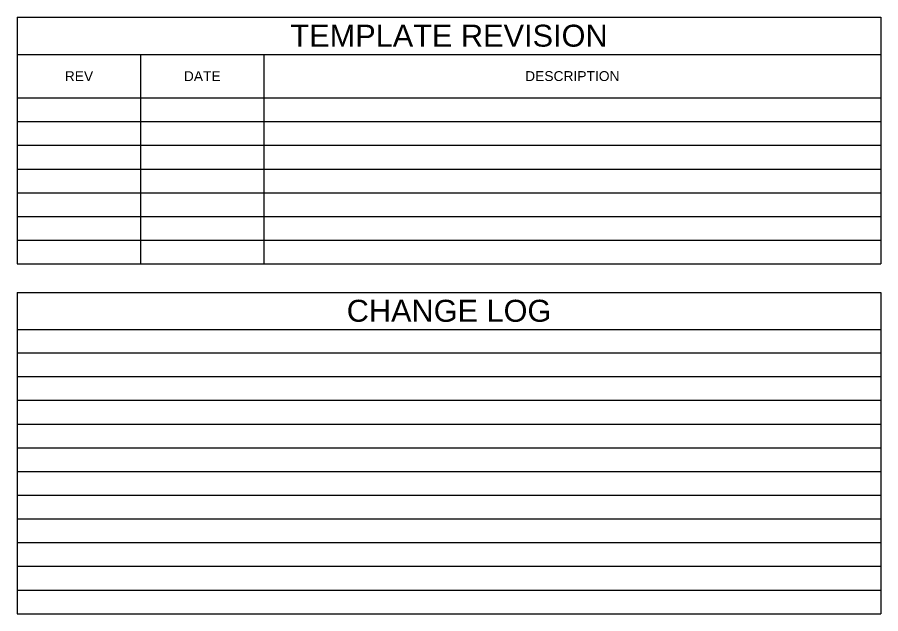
# Model space of a CAD drawing. Header units: feet. Extents: x -19 to 1011, y -11 to 595.
# Drawn here: x -18.57 to -5.47, y 28.87 to 37.92 of the extents above; entities that cross this region are included whole.
import ezdxf

# ---------------------------------------------------------------- set-up
doc = ezdxf.new("R2010")
doc.units = ezdxf.units.FT
doc.header["$MEASUREMENT"] = 0
doc.styles.add('NEI-A', font='arial.ttf')

# ---------------------------------------------------------------- blocks, each defined once
blk = doc.blocks.new('*T0')
at = {"color": 0, "linetype": 'ByBlock', "lineweight": -2, "transparency": 16777216}
for p, q in [((0, 0), (13.101, 0)), ((0, 0), (0, -3.744)), ((13.101, 0), (13.101, -3.744)), ((0, -0.564), (13.101, -0.564)), ((1.872, -0.564), (1.872, -3.744)), ((3.743, -0.564), (3.743, -3.744)), ((0, -1.224), (13.101, -1.224)), ((0, -1.584), (13.101, -1.584)), ((0, -1.944), (13.101, -1.944)), ((0, -2.304), (13.101, -2.304)), ((0, -2.664), (13.101, -2.664)), ((0, -3.024), (13.101, -3.024)), ((0, -3.384), (13.101, -3.384)), ((0, -3.744), (13.101, -3.744))]:
    blk.add_line(p, q, dxfattribs=at)
at = {"color": 0, "transparency": 16777216, "attachment_point": 5, "style": 'NEI-A'}
for s, insert, char_height, width in [('{\\C256;TEMPLATE REVISION}', (6.551, -0.282), 0.33333, 12.98132), ('REV', (0.936, -0.894), 0.15, 1.75162), ('DATE', (2.807, -0.894), 0.15, 1.75162), ('DESCRIPTION', (8.422, -0.894), 0.15, 9.23809)]:
    blk.add_mtext(s, dxfattribs=dict(at, insert=insert, char_height=char_height, width=width))
blk = doc.blocks.new('*T1')
at = {"color": 0, "linetype": 'ByBlock', "lineweight": -2, "transparency": 16777216}
for p, q in [((0, 0), (13.101, 0)), ((0, 0), (0, -4.879)), ((13.101, 0), (13.101, -4.879)), ((0, -0.564), (13.101, -0.564)), ((0, -0.919), (13.101, -0.919)), ((0, -1.279), (13.101, -1.279)), ((0, -1.639), (13.101, -1.639)), ((0, -1.999), (13.101, -1.999)), ((0, -2.359), (13.101, -2.359)), ((0, -2.719), (13.101, -2.719)), ((0, -3.079), (13.101, -3.079)), ((0, -3.439), (13.101, -3.439)), ((0, -3.799), (13.101, -3.799)), ((0, -4.159), (13.101, -4.159)), ((0, -4.519), (13.101, -4.519)), ((0, -4.879), (13.101, -4.879))]:
    blk.add_line(p, q, dxfattribs=at)
at = {"color": 0, "transparency": 16777216, "insert": (6.551, -0.282), "char_height": 0.33333, "width": 12.98132, "attachment_point": 5, "style": 'NEI-A'}
blk.add_mtext('{\\C256;CHANGE LOG}', dxfattribs=at)

msp = doc.modelspace()

# ---------------------------------------------------------------- block references
for name, p in [('*T0', (-18.57414, 37.92151)), ('*T1', (-18.57414, 33.74557))]:
    msp.add_blockref(name, p)

doc.saveas('drawing.dxf')
